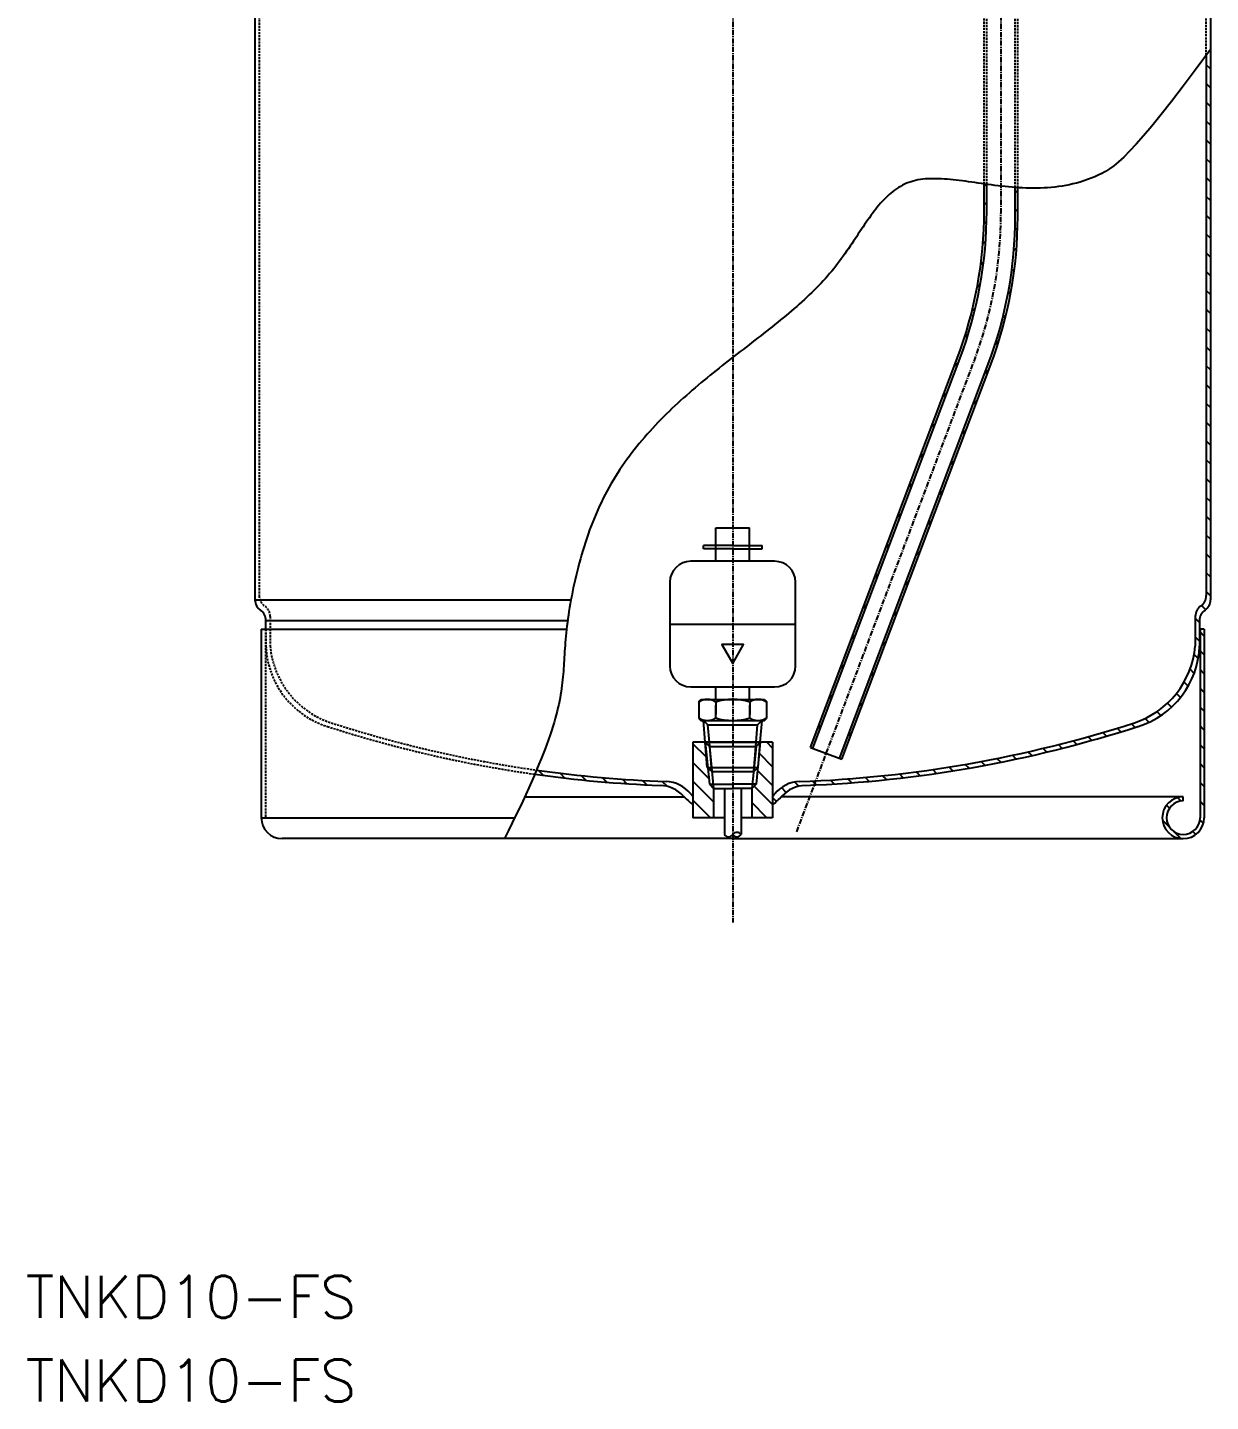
# Model space of a CAD drawing. Extents: x -168 to 134, y -682 to 192.
# Drawn here: x -168.3 to 114, y -682.3 to -354.4 of the extents above; entities that cross this region are included whole.
import ezdxf

# ---------------------------------------------------------------- set-up
doc = ezdxf.new("R2010")
doc.units = 0
doc.linetypes.add('CENTER', pattern=[2, 1.25, -0.25, 0.25, -0.25])
doc.linetypes.add('DASHED', pattern=[0.75, 0.5, -0.25])
doc.layers.get('0').update_dxf_attribs({"linetype": 'CONTINUOUS'})
doc.layers.add('CENTER', color=1, linetype='CENTER')
doc.styles.get("Standard").update_dxf_attribs({"font": 'txt.shx', "bigfont": 'bigfont.shx'})

# ---------------------------------------------------------------- blocks, each defined once
blk = doc.blocks.new('*X0')
at = {"color": 0, "linetype": 'CONTINUOUS'}
for p, q in [((114, -359.81), (113.94, -359.75)), ((114, -364.3), (113, -363.3)), ((114, -368.79), (113, -367.79)), ((114, -373.28), (113, -372.28)), ((114, -377.77), (113, -376.77)), ((114, -382.26), (113, -381.26)), ((114, -386.75), (113, -385.75)), ((114, -391.24), (113, -390.24)), ((114, -395.73), (113, -394.73)), ((114, -400.22), (113, -399.22)), ((114, -404.71), (113, -403.71)), ((114, -409.2), (113, -408.2)), ((114, -413.69), (113, -412.69)), ((114, -418.18), (113, -417.18)), ((114, -422.67), (113, -421.67)), ((114, -427.16), (113, -426.16)), ((114, -431.65), (113, -430.65)), ((114, -436.14), (113, -435.14)), ((114, -440.63), (113, -439.63)), ((114, -445.12), (113, -444.12)), ((114, -449.61), (113, -448.61)), ((114, -454.1), (113, -453.1)), ((114, -458.59), (113, -457.59)), ((114, -463.08), (113, -462.08)), ((114, -467.57), (113, -466.57)), ((114, -472.06), (113, -471.06)), ((114, -476.56), (113, -475.56)), ((114, -481.05), (113, -480.05)), ((114, -485.54), (113, -484.54)), ((114, -490.03), (113, -489.03)), ((112.85, -493.36), (111.85, -492.36)), ((111.37, -496.38), (110.37, -495.38)), ((111.37, -500.87), (110.37, -499.87)), ((111.05, -505.03), (110.09, -504.07)), ((110.08, -508.56), (109.11, -507.58)), ((108.65, -511.62), (107.68, -510.64)), ((106.84, -514.3), (105.87, -513.33)), ((102.17, -518.61), (101.23, -517.67)), ((104.68, -516.62), (103.72, -515.67)), ((96.03, -521.44), (95.16, -520.57)), ((99.3, -520.23), (98.39, -519.32)), ((82.14, -525.52), (81.26, -524.64)), ((85.67, -524.56), (84.79, -523.68)), ((89.16, -523.55), (88.28, -522.68)), ((92.61, -522.52), (91.74, -521.64)), ((71.34, -528.19), (70.45, -527.3)), ((74.98, -527.34), (74.09, -526.45)), ((78.58, -526.45), (77.7, -525.56)), ((52.53, -531.83), (51.62, -530.92)), ((56.38, -531.18), (55.47, -530.28)), ((60.18, -530.5), (59.28, -529.6)), ((63.94, -529.77), (63.05, -528.87)), ((67.66, -529), (66.77, -528.11)), ((-45.18, -532.9), (-46.38, -531.7)), ((-40.04, -533.55), (-41.21, -532.38)), ((-35.01, -534.09), (-36.14, -532.96)), ((-30.08, -534.53), (-31.17, -533.44)), ((-25.23, -534.89), (-26.3, -533.82)), ((-20.47, -535.16), (-21.51, -534.12)), ((-15.58, -535.56), (-16.8, -534.34)), ((19.61, -534.83), (19.03, -534.25)), ((24.22, -534.95), (23.29, -534.02)), ((28.42, -534.66), (27.5, -533.74)), ((32.57, -534.32), (31.65, -533.39)), ((36.66, -533.92), (35.74, -533)), ((40.7, -533.47), (39.78, -532.55)), ((44.69, -532.97), (43.78, -532.06)), ((48.63, -532.42), (47.72, -531.51)), ((12.75, -536.95), (11.61, -535.81)), ((15.8, -535.5), (14.79, -534.5)), ((19.97, -535.19), (19.61, -534.83)), ((10.44, -539.13), (9.5, -538.19))]:
    blk.add_line(p, q, dxfattribs=at)
blk = doc.blocks.new('*X1')
at = {"color": 0, "linetype": 'CONTINUOUS'}
for p, q in [((60, -392.26), (60.44, -391.82)), ((67.4, -393.84), (68, -393.24)), ((60, -396.75), (60.6, -396.15)), ((67.4, -398.33), (68, -397.73)), ((59.95, -401.29), (60.57, -400.67)), ((67.34, -402.88), (67.96, -402.26)), ((59.68, -406.05), (60.34, -405.39)), ((67.06, -407.65), (67.72, -406.99)), ((59.16, -411.07), (59.86, -410.36)), ((66.52, -412.68), (67.23, -411.98)), ((58.31, -416.4), (59.07, -415.64)), ((65.66, -418.03), (66.42, -417.27)), ((57.07, -422.13), (57.9, -421.3)), ((64.4, -423.79), (65.23, -422.96)), ((55.31, -428.38), (56.23, -427.46)), ((62.6, -430.07), (63.53, -429.15)), ((52.83, -435.35), (53.86, -434.32)), ((60.09, -437.07), (61.12, -436.04)), ((50.12, -442.56), (51.15, -441.53)), ((57.38, -444.28), (58.41, -443.25)), ((47.4, -449.76), (48.43, -448.73)), ((54.66, -451.48), (55.69, -450.45)), ((44.69, -456.97), (45.72, -455.94)), ((51.95, -458.69), (52.97, -457.66)), ((41.97, -464.17), (43, -463.15)), ((49.23, -465.89), (50.26, -464.87)), ((39.25, -471.38), (40.28, -470.35)), ((46.51, -473.1), (47.54, -472.07)), ((36.54, -478.59), (37.57, -477.56)), ((43.8, -480.31), (44.83, -479.28)), ((33.82, -485.79), (34.85, -484.76)), ((41.08, -487.51), (42.11, -486.48)), ((31.11, -493), (32.14, -491.97)), ((38.37, -494.72), (39.4, -493.69)), ((28.39, -500.2), (29.42, -499.18)), ((35.65, -501.92), (36.68, -500.9)), ((25.67, -507.41), (26.7, -506.38)), ((32.93, -509.13), (33.96, -508.1)), ((22.96, -514.62), (23.99, -513.59)), ((30.22, -516.34), (31.25, -515.31)), ((20.24, -521.82), (21.27, -520.79)), ((27.5, -523.54), (28.53, -522.51))]:
    blk.add_line(p, q, dxfattribs=at)
blk = doc.blocks.new('*X2')
at = {"color": 0, "linetype": 'CONTINUOUS'}
for p, q in [((-6.28, -528.55), (-9.5, -525.33)), ((9.5, -530.86), (6.35, -527.71)), ((9.5, -526.37), (8.13, -525)), ((-5.71, -533.61), (-9.5, -529.82)), ((-4.57, -539.23), (-9.5, -534.31)), ((9.5, -535.35), (5.9, -531.75)), ((9.5, -539.84), (5.12, -535.46)), ((-5.3, -543), (-9.5, -538.8)), ((8.17, -543), (4.57, -539.4))]:
    blk.add_line(p, q, dxfattribs=at)
blk = doc.blocks.new('*X3')
at = {"color": 0, "linetype": 'CONTINUOUS'}
for p, q in [((112.5, -499.65), (111.5, -498.65)), ((112.5, -504.14), (111.5, -503.14)), ((112.5, -508.63), (111.5, -507.63)), ((112.5, -513.12), (111.5, -512.12)), ((112.5, -517.61), (111.5, -516.61)), ((112.5, -522.1), (111.5, -521.1)), ((112.5, -526.59), (111.5, -525.59)), ((112.5, -531.08), (111.5, -530.08)), ((112.5, -535.57), (111.5, -534.57)), ((104.2, -540.74), (103.48, -540.02)), ((106.98, -539.03), (106.14, -538.19)), ((112.5, -540.06), (111.5, -539.06)), ((104.14, -545.17), (102.53, -543.56)), ((112.31, -544.36), (111.47, -543.52)), ((106.94, -547.97), (105.33, -546.36)), ((110.48, -547.02), (109.76, -546.3))]:
    blk.add_line(p, q, dxfattribs=at)

msp = doc.modelspace()

# ---------------------------------------------------------------- linework, layer by layer
at = {"color": 3, "linetype": 'DASHED'}
for p, q in [((60, -391.76), (60, -200.5)), ((60.6, -391.84), (60.6, -200.5)), ((67.4, -392.6), (67.4, -200.5)), ((68, -392.64), (68, -200.5)), ((-113, -252), (-113, -490)), ((113, -361.03), (113, -252)), ((-110.37, -494.96), (-110.37, -502.03)), ((-111.5, -498.02), (-111.5, -543)), ((-111.37, -498.02), (-111.37, -502.03))]:
    msp.add_line(p, q, dxfattribs=at)
at = {"color": 7, "linetype": 'CONTINUOUS'}
for p, q in [((-114, -251), (-114, -491)), ((-114, -251), (-114, -491)), ((114, -251), (114, -491)), ((113, -361.03), (113, -490)), ((60, -398.12), (60, -391.76)), ((60.6, -398.23), (60.6, -391.84)), ((67.4, -399.47), (67.4, -392.6)), ((68, -399.57), (68, -392.64)), ((18.58, -526.23), (53.57, -433.38)), ((19.14, -526.44), (54.17, -433.49)), ((25.51, -528.84), (60.97, -434.73)), ((26.07, -529.05), (61.57, -434.84)), ((-4, -473.8), (4, -473.8)), ((-4, -481.8), (-4, -473.8)), ((4, -481.8), (4, -473.8)), ((0, -478), (-7, -478)), ((-7, -478.8), (-7, -478)), ((0, -478), (7, -478)), ((7, -478.8), (7, -478)), ((10, -481.8), (-10, -481.8)), ((0, -478.8), (-7, -478.8)), ((0, -478.8), (7, -478.8)), ((-15, -486.8), (-15, -506.8)), ((15, -506.8), (15, -486.8)), ((-114, -491), (-38.6, -491)), ((110.37, -494.96), (110.37, -502.03)), ((-112.5, -498.02), (-111.5, -498.02)), ((-112.5, -498.02), (-112.5, -543)), ((-111.5, -498.02), (-39.65, -498.02)), ((-111.37, -498.02), (-111.37, -495.96)), ((-111.37, -495.96), (-39.39, -495.96)), ((-15, -496.8), (15, -496.8)), ((111.37, -495.96), (111.37, -502.03)), ((112.5, -498.02), (111.37, -498.02)), ((111.5, -498.02), (111.5, -543)), ((112.5, -498.02), (112.5, -543)), ((-10, -511.8), (10, -511.8)), ((-8.08, -515.3), (-7.58, -514.8)), ((-7.58, -514.8), (7.58, -514.8)), ((-6, -514.8), (6, -514.8)), ((-4, -514.8), (-4, -511.8)), ((4, -514.8), (4, -511.8)), ((7.58, -514.8), (8.08, -515.3)), ((-8.08, -515.3), (-8.08, -519.3)), ((-4.04, -515.42), (-4.04, -518.39)), ((-4.04, -519.17), (-4.04, -516.12)), ((4.04, -515.42), (4.04, -518.39)), ((4.04, -515.42), (4.04, -518.39)), ((4.04, -519.17), (4.04, -516.12)), ((8.08, -515.3), (8.08, -519.3)), ((-8.08, -519.3), (-7.58, -519.8)), ((-7.58, -519.8), (7.58, -519.8)), ((-7.58, -519.8), (7.58, -519.8)), ((-7, -519.8), (-5.92, -520.8)), ((-6.57, -525), (-7, -519.8)), ((-7, -519.8), (7, -519.8)), ((-6, -519.8), (6, -519.8)), ((-5.57, -525), (-5.92, -520.8)), ((-5.92, -520.8), (5.92, -520.8)), ((-5.5, -519.8), (5.5, -519.8)), ((5.57, -525), (5.92, -520.8)), ((7, -519.8), (5.92, -520.8)), ((6.57, -525), (7, -519.8)), ((7.58, -519.8), (8.08, -519.3)), ((-9.5, -525), (-9.5, -543)), ((9.5, -525), (-9.5, -525)), ((-6.57, -525), (-5.57, -526)), ((-6.57, -525), (6.57, -525)), ((-6.57, -525), (6.57, -525)), ((-6.57, -525), (-5.57, -535)), ((-6.08, -531), (-6.57, -525)), ((-5, -532), (-5.57, -525)), ((-5.57, -526), (5.57, -526)), ((-5.57, -526), (-4.57, -536)), ((5.57, -526), (4.57, -536)), ((5, -532), (5.57, -525)), ((6.57, -525), (5.57, -526)), ((6.57, -525), (5.57, -535)), ((6.08, -531), (6.57, -525)), ((9.5, -525), (9.5, -543)), ((18.58, -526.23), (26.07, -529.05)), ((-6.08, -531), (-5, -532)), ((-6.08, -531), (6.08, -531)), ((6.08, -531), (5, -532)), ((-5, -532), (5, -532)), ((-5, -532), (5, -532)), ((-5.57, -535), (-4.57, -536)), ((-5.57, -535), (0, -535)), ((-4.57, -536), (-4.57, -543)), ((-4.57, -536), (0, -536)), ((-2, -536), (-2, -547.03)), ((5.57, -535), (0, -535)), ((4.57, -536), (0, -536)), ((2, -536), (2, -547.03)), ((5.57, -535), (4.57, -536)), ((4.57, -536), (4.57, -543)), ((-49.63, -538), (-11.62, -538)), ((107.5, -538), (11.62, -538)), ((107.5, -539), (107.5, -538)), ((-112.5, -543), (-52, -543)), ((-2, -543), (-9.5, -543)), ((-2, -543), (-9.5, -543)), ((9.5, -543), (2, -543)), ((9.5, -543), (2, -543)), ((0, -548), (-107.5, -548)), ((0, -548), (107.5, -548))]:
    msp.add_line(p, q, dxfattribs=at)
msp.add_lwpolyline([(0, -506.17), (2.6, -501.67), (-2.6, -501.67)], close=True, dxfattribs=at)
at = {"color": 7}
msp.add_polyline3d([(114, -359.67, 0), (110.56, -364.32, 0), (107.47, -368.43, 0), (104.68, -372.05, 0), (102.2, -375.21, 0), (99.98, -377.95, 0), (98, -380.29, 0), (96.24, -382.28, 0), (94.68, -383.95, 0), (93.3, -385.34, 0), (92.06, -386.48, 0), (90.94, -387.4, 0), (89.92, -388.15, 0), (88.98, -388.76, 0), (88.09, -389.25, 0), (87.22, -389.67, 0), (86.36, -390.06, 0), (85.5, -390.41, 0), (84.64, -390.73, 0), (83.78, -391.03, 0), (82.91, -391.3, 0), (82.05, -391.54, 0), (81.18, -391.76, 0), (80.32, -391.96, 0), (79.45, -392.13, 0), (78.58, -392.28, 0), (77.72, -392.4, 0), (76.85, -392.51, 0), (75.99, -392.6, 0), (75.13, -392.67, 0), (74.27, -392.72, 0), (73.41, -392.75, 0), (72.55, -392.77, 0), (71.7, -392.78, 0), (70.85, -392.77, 0), (70, -392.74, 0), (69.15, -392.71, 0), (68.31, -392.66, 0), (67.47, -392.61, 0), (66.64, -392.54, 0), (65.81, -392.46, 0), (64.98, -392.38, 0), (64.16, -392.29, 0), (63.35, -392.2, 0), (62.54, -392.1, 0), (61.73, -391.99, 0), (60.93, -391.89, 0), (60.14, -391.78, 0), (59.36, -391.67, 0), (58.58, -391.56, 0), (57.8, -391.45, 0), (57.04, -391.34, 0), (56.28, -391.23, 0), (55.53, -391.13, 0), (54.79, -391.03, 0), (54.05, -390.94, 0), (53.33, -390.86, 0), (52.61, -390.78, 0), (51.9, -390.7, 0), (51.2, -390.64, 0), (50.51, -390.59, 0), (49.83, -390.55, 0), (49.16, -390.52, 0), (48.5, -390.5, 0), (47.86, -390.5, 0), (47.22, -390.51, 0), (46.59, -390.53, 0), (45.98, -390.57, 0), (45.37, -390.63, 0), (44.78, -390.71, 0), (44.2, -390.81, 0), (43.63, -390.93, 0), (43.08, -391.06, 0), (42.54, -391.22, 0), (42.01, -391.4, 0), (41.49, -391.6, 0), (40.99, -391.83, 0), (40.5, -392.07, 0), (40.01, -392.34, 0), (39.54, -392.62, 0), (39.08, -392.92, 0), (38.63, -393.24, 0), (38.18, -393.58, 0), (37.75, -393.93, 0), (37.32, -394.3, 0), (36.9, -394.69, 0), (36.49, -395.09, 0), (36.08, -395.51, 0), (35.68, -395.94, 0), (35.28, -396.38, 0), (34.89, -396.84, 0), (34.5, -397.31, 0), (34.11, -397.79, 0), (33.73, -398.28, 0), (33.35, -398.79, 0), (32.97, -399.3, 0), (32.6, -399.82, 0), (32.22, -400.36, 0), (31.85, -400.9, 0), (31.47, -401.44, 0), (31.09, -402, 0), (30.72, -402.56, 0), (30.34, -403.13, 0), (29.96, -403.7, 0), (29.57, -404.28, 0), (29.19, -404.86, 0), (28.8, -405.45, 0), (28.4, -406.04, 0), (28, -406.63, 0), (27.59, -407.23, 0), (27.18, -407.82, 0), (26.76, -408.42, 0), (26.34, -409.01, 0), (25.91, -409.61, 0), (25.47, -410.21, 0), (25.02, -410.8, 0), (24.56, -411.39, 0), (24.09, -411.98, 0), (23.61, -412.57, 0), (23.12, -413.15, 0), (22.62, -413.73, 0), (22.11, -414.31, 0), (21.59, -414.88, 0), (21.06, -415.45, 0), (20.52, -416.01, 0), (19.97, -416.57, 0), (19.41, -417.13, 0), (18.84, -417.69, 0), (18.27, -418.24, 0), (17.68, -418.79, 0), (17.09, -419.34, 0), (16.48, -419.89, 0), (15.87, -420.43, 0), (15.26, -420.97, 0), (14.63, -421.52, 0), (14, -422.06, 0), (13.36, -422.6, 0), (12.72, -423.13, 0), (12.07, -423.67, 0), (11.41, -424.21, 0), (10.75, -424.75, 0), (10.08, -425.28, 0), (9.41, -425.82, 0), (8.74, -426.36, 0), (8.06, -426.89, 0), (7.37, -427.43, 0), (6.68, -427.97, 0), (5.99, -428.51, 0), (5.29, -429.05, 0), (4.59, -429.59, 0), (3.89, -430.13, 0), (3.18, -430.68, 0), (2.48, -431.23, 0), (1.77, -431.77, 0), (1.06, -432.33, 0), (0.34, -432.88, 0), (-0.37, -433.44, 0), (-1.09, -434, 0), (-1.8, -434.56, 0), (-2.52, -435.12, 0), (-3.24, -435.69, 0), (-3.95, -436.26, 0), (-4.67, -436.84, 0), (-5.38, -437.42, 0), (-6.1, -438, 0), (-6.81, -438.59, 0), (-7.52, -439.18, 0), (-8.23, -439.78, 0), (-8.94, -440.38, 0), (-9.65, -440.98, 0), (-10.35, -441.6, 0), (-11.05, -442.21, 0), (-11.75, -442.83, 0), (-12.45, -443.46, 0), (-13.14, -444.1, 0), (-13.83, -444.74, 0), (-14.51, -445.38, 0), (-15.19, -446.04, 0), (-15.86, -446.69, 0), (-16.53, -447.36, 0), (-17.2, -448.03, 0), (-17.86, -448.71, 0), (-18.51, -449.4, 0), (-19.16, -450.1, 0), (-19.8, -450.8, 0), (-20.43, -451.51, 0), (-21.06, -452.23, 0), (-21.68, -452.96, 0), (-22.29, -453.69, 0), (-22.9, -454.44, 0), (-23.5, -455.19, 0), (-24.09, -455.95, 0), (-24.67, -456.72, 0), (-25.24, -457.5, 0), (-25.81, -458.3, 0), (-26.36, -459.1, 0), (-26.91, -459.9, 0), (-27.44, -460.73, 0), (-27.97, -461.56, 0), (-28.48, -462.4, 0), (-28.99, -463.25, 0), (-29.48, -464.11, 0), (-29.96, -464.98, 0), (-30.44, -465.87, 0), (-30.9, -466.76, 0), (-31.34, -467.67, 0), (-31.78, -468.59, 0), (-32.2, -469.52, 0), (-32.62, -470.46, 0), (-33.02, -471.42, 0), (-33.4, -472.38, 0), (-33.78, -473.35, 0), (-34.14, -474.32, 0), (-34.49, -475.3, 0), (-34.83, -476.29, 0), (-35.16, -477.28, 0), (-35.48, -478.27, 0), (-35.79, -479.27, 0), (-36.08, -480.26, 0), (-36.36, -481.26, 0), (-36.63, -482.26, 0), (-36.9, -483.25, 0), (-37.15, -484.24, 0), (-37.39, -485.23, 0), (-37.61, -486.21, 0), (-37.83, -487.19, 0), (-38.04, -488.16, 0), (-38.24, -489.12, 0), (-38.42, -490.07, 0), (-38.6, -491.01, 0), (-38.77, -491.94, 0), (-38.92, -492.86, 0), (-39.07, -493.77, 0), (-39.21, -494.67, 0), (-39.34, -495.54, 0), (-39.45, -496.41, 0), (-39.56, -497.25, 0), (-39.66, -498.08, 0), (-39.75, -498.89, 0), (-39.83, -499.68, 0), (-39.9, -500.45, 0), (-39.96, -501.2, 0), (-40.02, -501.93, 0), (-40.07, -502.65, 0), (-40.12, -503.36, 0), (-40.16, -504.05, 0), (-40.2, -504.74, 0), (-40.24, -505.41, 0), (-40.28, -506.08, 0), (-40.33, -506.75, 0), (-40.37, -507.42, 0), (-40.42, -508.08, 0), (-40.47, -508.75, 0), (-40.53, -509.42, 0), (-40.6, -510.1, 0), (-40.67, -510.79, 0), (-40.75, -511.48, 0), (-40.85, -512.18, 0), (-40.96, -512.9, 0), (-41.08, -513.64, 0), (-41.21, -514.39, 0), (-41.36, -515.16, 0), (-41.52, -515.95, 0), (-41.71, -516.76, 0), (-41.91, -517.6, 0), (-42.13, -518.47, 0), (-42.38, -519.36, 0), (-42.64, -520.28, 0), (-42.93, -521.24, 0), (-43.25, -522.23, 0), (-43.59, -523.25, 0), (-43.96, -524.31, 0), (-44.35, -525.42, 0), (-44.78, -526.56, 0), (-45.23, -527.75, 0), (-45.72, -528.98, 0), (-46.24, -530.26, 0), (-46.79, -531.59, 0), (-47.38, -532.97, 0), (-48.01, -534.4, 0), (-48.67, -535.89, 0), (-49.37, -537.44, 0), (-50.12, -539.04, 0), (-50.9, -540.7, 0), (-51.72, -542.43, 0), (-52.59, -544.22, 0), (-53.51, -546.08, 0), (-54.47, -548, 0)], dxfattribs=at)
at = {"color": 7, "linetype": 'CONTINUOUS'}
for centre, radius, start, end in [((-40, -398.12), 100, 339.3489, 0), ((-39.4, -398.23), 100, 339.3489, 0), ((-32.6, -399.47), 100, 339.3489, 0), ((-32, -399.57), 100, 339.3489, 0), ((-10, -486.8), 5, 90, 180), ((10, -486.8), 5, 0, 90), ((-111, -491), 3, 180, 235.8255), ((110, -490), 3, 304.1745, 0), ((111, -491), 3, 304.1745, 0), ((-114.37, -495.96), 3, 0, 55.8255), ((113.37, -494.96), 3, 124.1745, 180), ((114.37, -495.96), 3, 124.1745, 180), ((89.15, -500.12), 21.31, 288.3145, 354.8741), ((90.52, -501.3), 20.87, 287.2288, 357.9991), ((-10, -506.8), 5, 180, 270), ((10, -506.8), 5, 270, 0), ((-6.06, -518.37), 3.58, 55.5829, 124.4171), ((0, -528.18), 13.39, 72.4267, 107.5733), ((6.06, -518.37), 3.58, 55.5829, 124.4171), ((-6.06, -516.22), 3.58, 235.5829, 304.4171), ((0, -506.41), 13.39, 252.4267, 287.5733), ((6.06, -516.22), 3.58, 235.5829, 304.4171), ((5.4, -239.67), 294.89, 272.0427, 287.8612), ((6.01, -240.61), 294.9, 272.196, 287.9087), ((-6.01, -240.61), 294.9, 261.9656, 267.804), ((-5.4, -239.67), 294.89, 261.9257, 267.9573), ((-16.19, -542.37), 8, 39.553, 87.9573), ((16.19, -542.37), 8, 92.0427, 140.447), ((-17.62, -543.29), 8, 42.7584, 87.804), ((0, -529), 13, 219.553, 223.0491), ((0, -529), 13, 316.9509, 320.447), ((17.62, -543.29), 8, 92.196, 137.2416), ((0, -527), 16, 222.7584, 233.5764), ((0, -527), 16, 306.4236, 317.2416), ((107.5, -543), 5, 90, 0), ((107.5, -543), 4, 90, 0), ((-107.5, -543), 5, 180, 270), ((-1, -546.35), 1.21, 214.2763, 325.7237), ((1, -547.71), 1.21, 34.2763, 145.7237), ((1, -546.35), 1.21, 214.2763, 325.7237)]:
    msp.add_arc(centre, radius, start, end, dxfattribs=at)
at = {"color": 3, "linetype": 'DASHED'}
for centre, radius, start, end in [((-110, -490), 3, 180, 235.8255), ((-113.37, -494.96), 3, 0, 55.8255), ((-90.52, -501.3), 20.87, 182.0009, 252.7712), ((-89.15, -500.12), 21.31, 185.1259, 251.6855), ((-6.01, -240.61), 294.9, 252.0913, 261.9656), ((-5.4, -239.67), 294.89, 252.1388, 261.9257)]:
    msp.add_arc(centre, radius, start, end, dxfattribs=at)
at = {"layer": 'CENTER', "color": 1, "linetype": 'CENTER'}
for p, q in [((0, -157.01), (0, -568)), ((64, -165.5), (64, -398.85)), ((15.27, -546.35), (57.57, -434.11))]:
    msp.add_line(p, q, dxfattribs=at)
msp.add_arc((-36, -398.85), 100, 339.3489, 0, dxfattribs=at)

# ---------------------------------------------------------------- block references
at = {"color": 7, "linetype": 'CONTINUOUS'}
for name in ['*X0', '*X1', '*X3', '*X2']:
    msp.add_blockref(name, (0, 0), dxfattribs=at)

# ---------------------------------------------------------------- texts
for p in [(-168.71, -662.32), (-168.71, -682.32)]:
    msp.add_text('TNKD10-FS', height=10, dxfattribs=at).set_placement(p)

doc.saveas('drawing.dxf')
